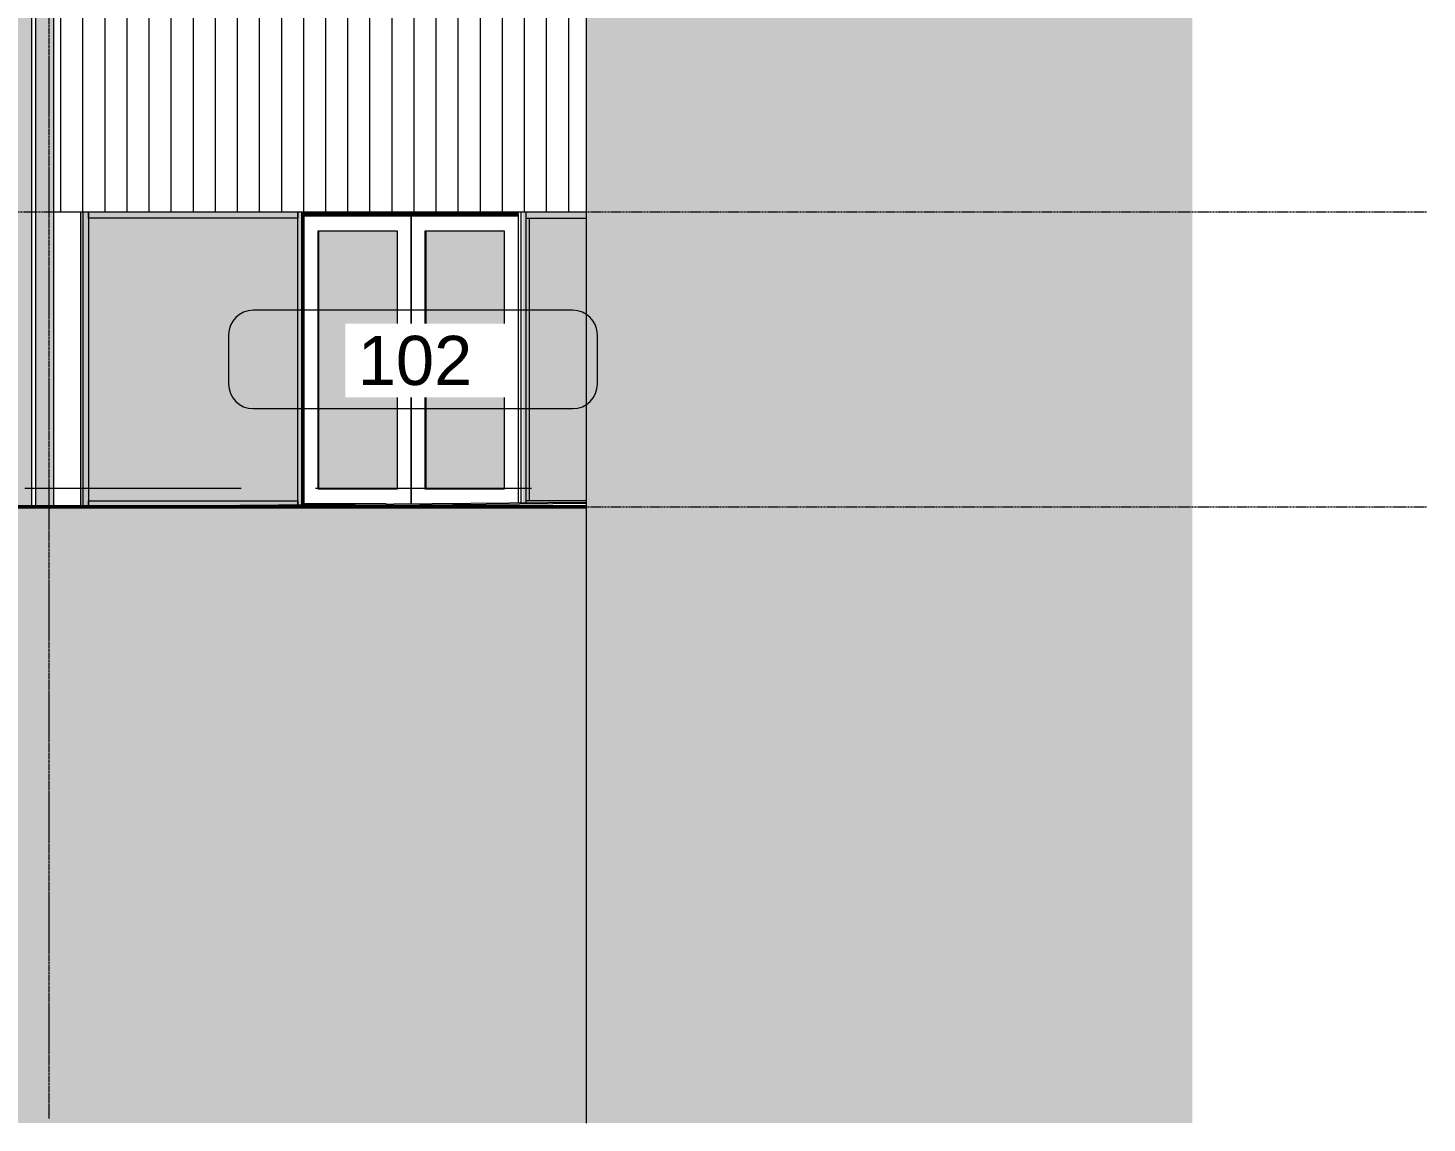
# Model space of a CAD drawing. Header units: millimetres. Extents: x -2361666 to -2009843, y -375 to 29863.
# Drawn here: x -2152843 to -2141460, y 188 to 9097 of the extents above; entities that cross this region are included whole.
import ezdxf

# ---------------------------------------------------------------- set-up
doc = ezdxf.new("R2010")
doc.units = ezdxf.units.MM
doc.linetypes.add('AEC_Center', pattern=[24, 12, -4, 4, -4])
doc.linetypes.add('Grid Line', pattern=[21, 12, -3, 3, -3])
for name, color, linetype, lineweight in [('A-DETL', 90, 'Continuous', 50), ('A-DETL-GENF', 92, 'Continuous', 5), ('A-DOOR', 31, 'Continuous', 5), ('A-DOOR-FRAM', 31, 'Continuous', 5), ('A-DOOR-GLAZ', 31, 'Continuous', 5), ('A-FLOR', 192, 'Continuous', 5), ('A-FLOR-LEVL', 51, 'Continuous', 5), ('A-GLAZ-CURT', 52, 'Continuous', 5), ('A-GLAZ-CWMG', 51, 'Continuous', 5), ('A-WALL', 113, 'Continuous', 5), ('A-WALL-IDEN', 211, 'Continuous', 5), ('A-WALL-PATT', 111, 'Continuous', 5), ('P-SANR-FIXT', 6, 'Continuous', 5), ('S-GRID', 1, 'Continuous', 5)]:
    doc.layers.add(name, color=color, linetype=linetype, lineweight=lineweight)
doc.styles.add('Arial_2', font='arial.ttf', dxfattribs={"height": 400})

# ---------------------------------------------------------------- blocks, each defined once
blk = doc.blocks.new('Downpipe - L Spreader - Default-1309613-SOUTH EAST - PART A')
at = {"layer": 'P-SANR-FIXT'}
for points in [[(-913947, 9547), (-913922, 9551), (-913903, 9558), (-913880, 9573), (-913866, 9587), (-913861, 9594), (-913852, 9610), (-913852, 9634), (-913865, 9635), (-913865, 9904), (-913997, 9907), (-913996, 9578), (-913988, 9564), (-913979, 9555), (-913963, 9549), (-913956, 9548)], [(-913312, 9203), (-913293, 9205), (-913274, 9212), (-913255, 9222), (-913232, 9243), (-913226, 9250), (-913217, 9266), (-913852, 9610), (-913866, 9587), (-913882, 9572), (-913892, 9564), (-913908, 9555), (-913928, 9549), (-913956, 9548), (-913965, 9549), (-913964, 9547), (-913330, 9205)], [(-913217, 9266), (-913213, 9282), (-913217, 9303), (-913220, 9311), (-913232, 9321), (-913759, 9606), (-913822, 9607), (-913822, 9612), (-913832, 9634), (-913848, 9634), (-913848, 9626), (-913852, 9610), (-913226, 9271)], [(-913852, 9610), (-913848, 9634), (-913852, 9634), (-913852, 9626)], [(-913363, 5200), (-913217, 5200), (-913217, 9266), (-913232, 9243), (-913239, 9235), (-913262, 9218), (-913274, 9212), (-913293, 9205), (-913312, 9203), (-913330, 9205), (-913363, 9218), (-913363, 5250)], [(-913217, 5200), (-913213, 5200), (-913214, 9277), (-913217, 9266), (-913217, 5250)]]:
    blk.add_hatch(color=256, dxfattribs=at).paths.add_polyline_path(points)
for p, q in [((-913998, 9907), (-913998, 9589)), ((-913862, 9663), (-913869, 9666)), ((-913848, 9630), (-913848, 9634)), ((-913234, 9322), (-913757, 9606)), ((-913976, 9554), (-913342, 9210)), ((-913363, 9221), (-913363, 5200)), ((-913213, 5200), (-913213, 9286))]:
    blk.add_line(p, q, dxfattribs=at)
for points, knots in [([(-913852, 9610), (-913853, 9607), (-913855, 9602), (-913860, 9594), (-913866, 9586), (-913872, 9580), (-913877, 9575), (-913883, 9570), (-913890, 9565), (-913899, 9560), (-913908, 9555), (-913918, 9552), (-913931, 9548), (-913947, 9546), (-913965, 9548), (-913977, 9554), (-913985, 9560), (-913990, 9565), (-913993, 9570), (-913995, 9575), (-913997, 9580), (-913998, 9586), (-913998, 9591), (-913998, 9594)], [0, 0, 0, 0, 0.0416667, 0.0833333, 0.125, 0.1666667, 0.1875, 0.2083333, 0.25, 0.2916667, 0.3333333, 0.375, 0.4166667, 0.5, 0.5833333, 0.6666667, 0.7083333, 0.75, 0.7916667, 0.8125, 0.8333333, 0.875, 0.9166667, 0.9166667, 0.9166667, 0.9166667]), ([(-913848, 9630), (-913848, 9629), (-913848, 9625), (-913849, 9618), (-913851, 9613), (-913852, 9610)], [0.8944422, 0.8944422, 0.8944422, 0.8944422, 0.9166667, 0.9583333, 1, 1, 1, 1]), ([(-913217, 9266), (-913218, 9263), (-913221, 9258), (-913225, 9250), (-913232, 9242), (-913237, 9236), (-913242, 9231), (-913248, 9227), (-913255, 9221), (-913264, 9216), (-913273, 9211), (-913283, 9208), (-913296, 9204), (-913313, 9202), (-913330, 9205), (-913340, 9209), (-913344, 9212)], [0, 0, 0, 0, 0.0416667, 0.0833333, 0.125, 0.1666667, 0.1875, 0.2083333, 0.25, 0.2916667, 0.3333333, 0.375, 0.4166667, 0.5, 0.5833333, 0.6666667, 0.6666667, 0.6666667, 0.6666667]), ([(-913234, 9322), (-913233, 9322), (-913230, 9320), (-913225, 9316), (-913220, 9311), (-913217, 9305), (-913215, 9301), (-913214, 9296), (-913213, 9290), (-913213, 9282), (-913214, 9274), (-913216, 9269), (-913217, 9266)], [0.6486765, 0.6486765, 0.6486765, 0.6486765, 0.6666667, 0.7083333, 0.75, 0.7916667, 0.8125, 0.8333333, 0.875, 0.9166667, 0.9583333, 1, 1, 1, 1])]:
    blk.add_open_spline(points, degree=3, knots=knots, dxfattribs=at)
blk = doc.blocks.new('X_Door-Panel-Hinge-Standard - Standard-V189-SOUTH EAST - PART A')
at = {"layer": 'A-DOOR-GLAZ'}
blk.add_hatch(color=256, dxfattribs=at).paths.add_polyline_path([(-910186, 5345), (-909548, 5345), (-909548, 7445), (-910186, 7445), (-910186, 6207), (-910152, 6206), (-910152, 6193), (-910165, 6193), (-910186, 6193), (-910186, 5350)])
at = {"layer": 'A-DOOR'}
for p, q in [((-910305, 5227), (-910305, 7565)), ((-909435, 7565), (-910305, 7565)), ((-909435, 7565), (-909435, 5235)), ((-910191, 7445), (-909548, 7445)), ((-910191, 6208), (-910191, 7445)), ((-909548, 7445), (-909548, 5345)), ((-910191, 6194), (-910191, 6206)), ((-910191, 5345), (-910191, 6192)), ((-909548, 5345), (-910191, 5345))]:
    blk.add_line(p, q, dxfattribs=at)
at = {"layer": 'A-DOOR-GLAZ'}
for p, q in [((-910186, 7445), (-910186, 6207)), ((-910186, 6193), (-910186, 5345))]:
    blk.add_line(p, q, dxfattribs=at)
blk = doc.blocks.new('X_Door-Panel-Hinge-Standard - Standard-V190-SOUTH EAST - PART A')
at = {"layer": 'A-DOOR-GLAZ'}
h = blk.add_hatch(color=256, dxfattribs=at)
h.paths.add_polyline_path([(-910454, 6193), (-910455, 6200), (-910455, 6205), (-910460, 6200), (-910454, 6194)])
h.paths.add_polyline_path([(-911034, 5345), (-910420, 5345), (-910420, 6192), (-910470, 6194), (-910473, 6202), (-910470, 6206), (-910465, 6206), (-910453, 6208), (-910420, 6208), (-910420, 7445), (-911058, 7445), (-911058, 5345)])
h.paths.add_polyline_path([(-910473, 6193), (-910478, 6200), (-910474, 6202), (-910474, 6198), (-910473, 6194)])
at = {"layer": 'A-DOOR'}
for p, q in [((-911176, 5225), (-911176, 7565)), ((-910307, 7565), (-911176, 7565)), ((-910307, 7565), (-910307, 5227)), ((-911063, 5345), (-911063, 7445)), ((-911063, 7445), (-910420, 7445)), ((-910420, 7445), (-910420, 6207)), ((-910420, 6192), (-910420, 5345)), ((-910420, 5345), (-911063, 5345)), ((-910508, 5225), (-911176, 5225))]:
    blk.add_line(p, q, dxfattribs=at)
at = {"layer": 'A-DOOR-GLAZ'}
blk.add_line((-911058, 5345), (-911058, 7445), dxfattribs=at)
blk = doc.blocks.new('X_Door-Frame-Wood - Standard-2885437-SOUTH EAST - PART A')
at = {"layer": 'A-DOOR-FRAM'}
for p, q in [((-911197, 7600), (-911197, 5219)), ((-911178, 5219), (-911178, 7580)), ((-911178, 7580), (-909433, 7580)), ((-911164, 7580), (-911164, 7565)), ((-909433, 5235), (-909433, 7580)), ((-909414, 7600), (-909414, 5235)), ((-911164, 5225), (-911164, 5219)), ((-911140, 5219), (-911140, 5225)), ((-911121, 5225), (-911121, 5219))]:
    blk.add_line(p, q, dxfattribs=at)
blk = doc.blocks.new('X_Door-Handle-Lockwood 4800 Series Lever - Standard-V191-SOUTH EAST - PART A')
at = {"layer": 'A-DOOR'}
h = blk.add_hatch(color=256, dxfattribs=at)
h.paths.add_polyline_path([(-910374, 6150), (-910355, 6151), (-910357, 6310), (-910362, 6283), (-910367, 6281), (-910374, 6284), (-910378, 6291), (-910376, 6206), (-910374, 6207), (-910367, 6210), (-910360, 6207), (-910358, 6200), (-910360, 6193), (-910367, 6190), (-910374, 6193), (-910377, 6194), (-910379, 6193), (-910378, 6150), (-910375, 6150)])
h.paths.add_polyline_path([(-910358, 6306), (-910356, 6335), (-910379, 6334), (-910375, 6309), (-910367, 6313), (-910360, 6310), (-910359, 6308)])
for points in [[(-910368, 6281), (-910362, 6284), (-910359, 6291), (-910360, 6308), (-910372, 6312), (-910377, 6305), (-910377, 6288), (-910369, 6281), (-910369, 6281)], [(-910351, 6151), (-910351, 6334), (-910355, 6334), (-910355, 6151)], [(-910420, 6200), (-910407, 6202), (-910407, 6208), (-910454, 6206), (-910455, 6200), (-910423, 6200)], [(-910453, 6192), (-910406, 6194), (-910407, 6200), (-910455, 6198), (-910454, 6193)]]:
    blk.add_hatch(color=256, dxfattribs=at).paths.add_polyline_path(points)
h = blk.add_hatch(color=256, dxfattribs=at)
h.paths.add_polyline_path([(-910474, 6200), (-910474, 6205), (-910478, 6200)])
h.paths.add_polyline_path([(-910470, 6200), (-910458, 6202), (-910455, 6207), (-910470, 6206), (-910473, 6200)])
h = blk.add_hatch(color=256, dxfattribs=at)
h.paths.add_polyline_path([(-910474, 6200), (-910477, 6198), (-910474, 6198)])
h.paths.add_polyline_path([(-910461, 6193), (-910455, 6195), (-910461, 6200), (-910473, 6198), (-910470, 6194), (-910465, 6194)])
h = blk.add_hatch(color=256, dxfattribs=at)
h.paths.add_polyline_path([(-910367, 6200), (-910366, 6200), (-910367, 6207), (-910370, 6207), (-910367, 6200)])
h.paths.add_polyline_path([(-910384, 6200), (-910373, 6200), (-910374, 6206), (-910399, 6208), (-910405, 6206), (-910399, 6200), (-910389, 6200)])
h = blk.add_hatch(color=256, dxfattribs=at)
h.paths.add_polyline_path([(-910394, 6192), (-910372, 6194), (-910374, 6200), (-910402, 6198), (-910404, 6193), (-910395, 6192)])
h.paths.add_polyline_path([(-910370, 6193), (-910366, 6193), (-910367, 6200), (-910369, 6200), (-910370, 6197)])
for p, q in [((-910379, 6334), (-910379, 6206)), ((-910356, 6335), (-910378, 6335)), ((-910378, 6303), (-910378, 6291)), ((-910363, 6313), (-910368, 6313)), ((-910368, 6281), (-910363, 6281)), ((-910359, 6291), (-910359, 6303)), ((-910358, 6303), (-910358, 6291)), ((-910352, 6335), (-910356, 6335)), ((-910356, 6335), (-910352, 6335)), ((-910355, 6151), (-910355, 6334)), ((-910351, 6334), (-910351, 6151)), ((-910467, 6208), (-910469, 6208)), ((-910469, 6192), (-910467, 6192)), ((-910404, 6208), (-910453, 6208)), ((-910453, 6192), (-910404, 6192)), ((-910379, 6194), (-910379, 6151)), ((-910378, 6150), (-910356, 6150)), ((-910363, 6208), (-910370, 6208)), ((-910370, 6192), (-910363, 6192)), ((-910356, 6150), (-910352, 6150)), ((-910352, 6150), (-910356, 6150))]:
    blk.add_line(p, q, dxfattribs=at)
at = {"layer": 'A-DOOR', "flags": 128}
for points in [[(-910479, 6200), (-910479, 6200), (-910479, 6201), (-910479, 6201), (-910479, 6201), (-910479, 6202), (-910479, 6202), (-910478, 6202), (-910478, 6203), (-910478, 6203), (-910478, 6203), (-910478, 6203), (-910478, 6204), (-910478, 6204), (-910478, 6204), (-910477, 6205), (-910477, 6205), (-910477, 6205), (-910477, 6205), (-910477, 6206), (-910476, 6206), (-910476, 6206), (-910476, 6206), (-910476, 6206), (-910475, 6207), (-910475, 6207), (-910475, 6207), (-910475, 6207), (-910474, 6207), (-910474, 6207), (-910474, 6207), (-910473, 6208), (-910473, 6208), (-910473, 6208), (-910472, 6208), (-910472, 6208), (-910472, 6208), (-910471, 6208), (-910471, 6208), (-910471, 6208), (-910471, 6208)], [(-910471, 6192), (-910471, 6192), (-910471, 6192), (-910472, 6192), (-910472, 6192), (-910472, 6192), (-910473, 6192), (-910473, 6192), (-910473, 6192), (-910474, 6193), (-910474, 6193), (-910474, 6193), (-910474, 6193), (-910475, 6193), (-910475, 6193), (-910475, 6193), (-910476, 6194), (-910476, 6194), (-910476, 6194), (-910476, 6194), (-910477, 6194), (-910477, 6195), (-910477, 6195), (-910477, 6195), (-910477, 6195), (-910477, 6196), (-910478, 6196), (-910478, 6196), (-910478, 6197), (-910478, 6197), (-910478, 6197), (-910478, 6197), (-910478, 6198), (-910479, 6198), (-910479, 6198), (-910479, 6199), (-910479, 6199), (-910479, 6199), (-910479, 6200), (-910479, 6200), (-910479, 6200)], [(-910471, 6208), (-910471, 6208), (-910471, 6208), (-910471, 6208), (-910470, 6208), (-910470, 6208), (-910470, 6208), (-910470, 6208), (-910469, 6208), (-910469, 6208)], [(-910453, 6208), (-910454, 6208), (-910455, 6208), (-910456, 6208), (-910457, 6208), (-910457, 6208), (-910458, 6208), (-910459, 6208), (-910460, 6208), (-910461, 6208), (-910462, 6208), (-910463, 6208), (-910463, 6208), (-910464, 6208), (-910465, 6208), (-910465, 6208), (-910466, 6208), (-910467, 6208), (-910467, 6208), (-910468, 6208), (-910468, 6208), (-910469, 6208), (-910469, 6208), (-910469, 6208), (-910470, 6208), (-910470, 6208), (-910470, 6208), (-910470, 6208), (-910471, 6208), (-910471, 6208), (-910471, 6208), (-910471, 6208)], [(-910471, 6192), (-910471, 6192), (-910471, 6192), (-910471, 6192), (-910470, 6192), (-910470, 6192), (-910470, 6192), (-910470, 6192), (-910469, 6192), (-910469, 6192), (-910469, 6192), (-910468, 6192), (-910468, 6192), (-910467, 6192), (-910467, 6192), (-910466, 6192), (-910465, 6192), (-910465, 6192), (-910464, 6192), (-910463, 6192), (-910463, 6192), (-910462, 6192), (-910461, 6192), (-910460, 6192), (-910459, 6192), (-910458, 6192), (-910457, 6192), (-910456, 6192), (-910456, 6192), (-910455, 6192), (-910454, 6192), (-910453, 6192)], [(-910469, 6192), (-910470, 6192), (-910470, 6192), (-910470, 6192), (-910470, 6192), (-910471, 6192), (-910471, 6192), (-910471, 6192), (-910471, 6192)], [(-910370, 6208), (-910370, 6208), (-910371, 6208), (-910371, 6208), (-910372, 6208), (-910372, 6208), (-910373, 6208), (-910373, 6208), (-910374, 6208), (-910375, 6208), (-910375, 6208), (-910376, 6208), (-910377, 6208), (-910378, 6208), (-910379, 6208), (-910379, 6208), (-910380, 6208), (-910381, 6208), (-910382, 6208), (-910383, 6208), (-910384, 6208), (-910385, 6208), (-910386, 6208), (-910387, 6208), (-910388, 6208), (-910389, 6208), (-910390, 6208), (-910391, 6208), (-910392, 6208), (-910393, 6208), (-910394, 6208), (-910396, 6208), (-910397, 6208), (-910398, 6208), (-910399, 6208), (-910400, 6208), (-910401, 6208), (-910402, 6208), (-910403, 6208), (-910404, 6208), (-910404, 6208)], [(-910404, 6192), (-910403, 6192), (-910402, 6192), (-910401, 6192), (-910400, 6192), (-910399, 6192), (-910398, 6192), (-910397, 6192), (-910396, 6192), (-910395, 6192), (-910394, 6192), (-910393, 6192), (-910392, 6192), (-910390, 6192), (-910389, 6192), (-910388, 6192), (-910387, 6192), (-910386, 6192), (-910385, 6192), (-910384, 6192), (-910383, 6192), (-910382, 6192), (-910381, 6192), (-910381, 6192), (-910380, 6192), (-910379, 6192), (-910378, 6192), (-910377, 6192), (-910376, 6192), (-910376, 6192), (-910375, 6192), (-910374, 6192), (-910374, 6192), (-910373, 6192), (-910372, 6192), (-910372, 6192), (-910371, 6192), (-910371, 6192), (-910370, 6192), (-910370, 6192), (-910370, 6192)]]:
    blk.add_lwpolyline(points, dxfattribs=at)
at = {"layer": 'A-DOOR'}
for centre, major_axis, start_param, end_param in [((-910378, 6334), (0, 1), 0, 1.570796), ((-910368, 6303), (0, 10), 4.712389, 7.853982), ((-910368, 6291), (0, 10), 1.570796, 4.712389), ((-910367, 6303), (0, 10), 4.712389, 6.544985), ((-910363, 6303), (0, 10), 0.261799, 0.523599), ((-910363, 6303), (0, 10), 0.261799, 0.523599), ((-910367, 6291), (0, 10), 3.141593, 3.403392), ((-910367, 6291), (0, 10), 3.665191, 4.712389), ((-910356, 6334), (0, 1), 4.712389, 6.283185), ((-910352, 6334), (0, 1), 4.712389, 6.283185), ((-910467, 6200), (0, 8), 5.759587, 7.330383), ((-910467, 6200), (0, 8), 2.094395, 3.665191), ((-910378, 6151), (0, 1), 1.570796, 3.141593), ((-910367, 6200), (0, 10), 4.712389, 7.068583), ((-910367, 6200), (0, 10), 2.356194, 4.712389), ((-910363, 6200), (0, 10), 0.261799, 1.047198), ((-910363, 6200), (0, 10), 2.094395, 2.879793), ((-910363, 6200), (0, 8), 1.047198, 1.570796), ((-910363, 6200), (0, 8), 1.570796, 2.094395), ((-910363, 6200), (0, 8), 0, 0.523599), ((-910363, 6200), (0, 8), 2.617994, 3.141593), ((-910356, 6151), (0, 1), 3.141593, 4.712389), ((-910352, 6151), (0, 1), 3.141593, 4.712389)]:
    blk.add_ellipse(centre, major_axis=major_axis, ratio=0.945516, start_param=start_param, end_param=end_param, dxfattribs=at)
blk = doc.blocks.new('X_Door-Handle-Lockwood 4800 Series Lever - Standard-V192-SOUTH EAST - PART A')
at = {"layer": 'A-DOOR'}
h = blk.add_hatch(color=256, dxfattribs=at)
h.paths.add_polyline_path([(-910254, 6150), (-910239, 6151), (-910241, 6193), (-910259, 6193), (-910263, 6200), (-910256, 6209), (-910249, 6210), (-910239, 6208), (-910242, 6310), (-910246, 6283), (-910252, 6281), (-910259, 6284), (-910262, 6291), (-910261, 6150), (-910256, 6150)])
h.paths.add_polyline_path([(-910239, 6193), (-910241, 6205), (-910243, 6203), (-910240, 6193)])
h.paths.add_polyline_path([(-910243, 6306), (-910240, 6335), (-910264, 6334), (-910259, 6309), (-910254, 6313), (-910247, 6312), (-910243, 6308)])
for points in [[(-910253, 6281), (-910247, 6284), (-910243, 6291), (-910245, 6308), (-910253, 6312), (-910261, 6306), (-910262, 6303), (-910261, 6289), (-910256, 6282), (-910254, 6281)], [(-910243, 6291), (-910242, 6291), (-910243, 6291)], [(-910261, 6200), (-910244, 6202), (-910241, 6207), (-910256, 6207), (-910261, 6204), (-910263, 6200)], [(-910248, 6192), (-910241, 6195), (-910248, 6200), (-910263, 6200), (-910256, 6193), (-910249, 6192)], [(-910241, 6200), (-910192, 6202), (-910192, 6208), (-910240, 6206), (-910240, 6202)], [(-910190, 6192), (-910192, 6198), (-910192, 6200), (-910240, 6198), (-910239, 6192), (-910191, 6192)], [(-910159, 6192), (-910152, 6193), (-910151, 6200), (-910186, 6200), (-910191, 6193), (-910165, 6193)], [(-910179, 6200), (-910151, 6200), (-910152, 6207), (-910165, 6207), (-910186, 6207), (-910190, 6206), (-910186, 6200), (-910180, 6200)]]:
    blk.add_hatch(color=256, dxfattribs=at).paths.add_polyline_path(points)
h = blk.add_hatch(color=256, dxfattribs=at)
h.paths.add_polyline_path([(-910236, 6151), (-910236, 6192), (-910239, 6191), (-910238, 6151)])
h.paths.add_polyline_path([(-910239, 6207), (-910236, 6215), (-910236, 6334), (-910239, 6334), (-910239, 6207)])
for p, q in [((-910264, 6334), (-910264, 6151)), ((-910240, 6335), (-910263, 6335)), ((-910262, 6303), (-910262, 6291)), ((-910248, 6313), (-910253, 6313)), ((-910253, 6281), (-910248, 6281)), ((-910243, 6291), (-910243, 6303)), ((-910242, 6303), (-910242, 6291)), ((-910237, 6335), (-910240, 6335)), ((-910240, 6335), (-910237, 6335)), ((-910239, 6206), (-910239, 6334)), ((-910236, 6334), (-910236, 6208)), ((-910263, 6150), (-910240, 6150)), ((-910248, 6208), (-910255, 6208)), ((-910255, 6192), (-910248, 6192)), ((-910240, 6150), (-910237, 6150)), ((-910237, 6150), (-910240, 6150)), ((-910239, 6151), (-910239, 6194)), ((-910190, 6208), (-910238, 6208)), ((-910238, 6192), (-910190, 6192)), ((-910236, 6192), (-910236, 6151)), ((-910153, 6208), (-910155, 6208)), ((-910155, 6192), (-910153, 6192))]:
    blk.add_line(p, q, dxfattribs=at)
at = {"layer": 'A-DOOR', "flags": 128}
for points in [[(-910264, 6200), (-910264, 6200), (-910264, 6201), (-910264, 6201), (-910264, 6201), (-910264, 6202), (-910264, 6202), (-910264, 6202), (-910264, 6203), (-910264, 6203), (-910263, 6203), (-910263, 6203), (-910263, 6204), (-910263, 6204), (-910263, 6204), (-910263, 6205), (-910263, 6205), (-910262, 6205), (-910262, 6205), (-910262, 6206), (-910262, 6206), (-910261, 6206), (-910261, 6206), (-910261, 6206), (-910261, 6207), (-910260, 6207), (-910260, 6207), (-910260, 6207), (-910260, 6207), (-910259, 6207), (-910259, 6207), (-910259, 6208), (-910258, 6208), (-910258, 6208), (-910258, 6208), (-910257, 6208), (-910257, 6208), (-910257, 6208), (-910257, 6208), (-910256, 6208), (-910256, 6208)], [(-910256, 6192), (-910256, 6192), (-910257, 6192), (-910257, 6192), (-910257, 6192), (-910258, 6192), (-910258, 6192), (-910258, 6192), (-910259, 6192), (-910259, 6193), (-910259, 6193), (-910260, 6193), (-910260, 6193), (-910260, 6193), (-910260, 6193), (-910261, 6193), (-910261, 6194), (-910261, 6194), (-910261, 6194), (-910262, 6194), (-910262, 6194), (-910262, 6195), (-910262, 6195), (-910262, 6195), (-910263, 6195), (-910263, 6196), (-910263, 6196), (-910263, 6196), (-910263, 6197), (-910263, 6197), (-910264, 6197), (-910264, 6197), (-910264, 6198), (-910264, 6198), (-910264, 6198), (-910264, 6199), (-910264, 6199), (-910264, 6199), (-910264, 6200), (-910264, 6200), (-910264, 6200)], [(-910256, 6208), (-910256, 6208), (-910256, 6208), (-910256, 6208), (-910256, 6208), (-910256, 6208), (-910255, 6208), (-910255, 6208), (-910255, 6208), (-910255, 6208)], [(-910238, 6208), (-910239, 6208), (-910240, 6208), (-910241, 6208), (-910242, 6208), (-910243, 6208), (-910244, 6208), (-910245, 6208), (-910246, 6208), (-910246, 6208), (-910247, 6208), (-910248, 6208), (-910249, 6208), (-910249, 6208), (-910250, 6208), (-910251, 6208), (-910251, 6208), (-910252, 6208), (-910253, 6208), (-910253, 6208), (-910254, 6208), (-910254, 6208), (-910254, 6208), (-910255, 6208), (-910255, 6208), (-910255, 6208), (-910256, 6208), (-910256, 6208), (-910256, 6208), (-910256, 6208), (-910256, 6208), (-910256, 6208)], [(-910256, 6192), (-910256, 6192), (-910256, 6192), (-910256, 6192), (-910256, 6192), (-910256, 6192), (-910255, 6192), (-910255, 6192), (-910255, 6192), (-910254, 6192), (-910254, 6192), (-910254, 6192), (-910253, 6192), (-910253, 6192), (-910252, 6192), (-910251, 6192), (-910251, 6192), (-910250, 6192), (-910249, 6192), (-910249, 6192), (-910248, 6192), (-910247, 6192), (-910246, 6192), (-910245, 6192), (-910245, 6192), (-910244, 6192), (-910243, 6192), (-910242, 6192), (-910241, 6192), (-910240, 6192), (-910239, 6192), (-910238, 6192)], [(-910255, 6192), (-910255, 6192), (-910255, 6192), (-910256, 6192), (-910256, 6192), (-910256, 6192), (-910256, 6192), (-910256, 6192), (-910256, 6192)], [(-910155, 6208), (-910156, 6208), (-910156, 6208), (-910157, 6208), (-910157, 6208), (-910158, 6208), (-910158, 6208), (-910159, 6208), (-910159, 6208), (-910160, 6208), (-910161, 6208), (-910162, 6208), (-910162, 6208), (-910163, 6208), (-910164, 6208), (-910165, 6208), (-910166, 6208), (-910167, 6208), (-910168, 6208), (-910168, 6208), (-910169, 6208), (-910170, 6208), (-910171, 6208), (-910172, 6208), (-910173, 6208), (-910175, 6208), (-910176, 6208), (-910177, 6208), (-910178, 6208), (-910179, 6208), (-910180, 6208), (-910181, 6208), (-910182, 6208), (-910183, 6208), (-910184, 6208), (-910185, 6208), (-910186, 6208), (-910187, 6208), (-910188, 6208), (-910189, 6208), (-910190, 6208)], [(-910190, 6192), (-910189, 6192), (-910188, 6192), (-910187, 6192), (-910186, 6192), (-910184, 6192), (-910183, 6192), (-910182, 6192), (-910181, 6192), (-910180, 6192), (-910179, 6192), (-910178, 6192), (-910177, 6192), (-910176, 6192), (-910175, 6192), (-910174, 6192), (-910173, 6192), (-910172, 6192), (-910171, 6192), (-910170, 6192), (-910169, 6192), (-910168, 6192), (-910167, 6192), (-910166, 6192), (-910165, 6192), (-910164, 6192), (-910163, 6192), (-910163, 6192), (-910162, 6192), (-910161, 6192), (-910160, 6192), (-910160, 6192), (-910159, 6192), (-910158, 6192), (-910158, 6192), (-910157, 6192), (-910157, 6192), (-910156, 6192), (-910156, 6192), (-910155, 6192), (-910155, 6192)]]:
    blk.add_lwpolyline(points, dxfattribs=at)
at = {"layer": 'A-DOOR'}
for centre, major_axis, start_param, end_param in [((-910263, 6334), (0, 1), 0, 1.570796), ((-910253, 6303), (0, 10), 4.712389, 7.853982), ((-910253, 6291), (0, 10), 1.570796, 4.712389), ((-910252, 6303), (0, 10), 4.712389, 7.068583), ((-910252, 6291), (0, 10), 3.141593, 3.403392), ((-910252, 6291), (0, 10), 3.665191, 4.712389), ((-910240, 6334), (0, 1), 4.712389, 6.283185), ((-910237, 6334), (0, 1), 4.712389, 6.283185), ((-910263, 6151), (0, 1), 1.570796, 3.141593), ((-910252, 6200), (0, 10), 5.759587, 7.068583), ((-910252, 6200), (0, 10), 2.356194, 3.665191), ((-910248, 6200), (0, 10), 0.261799, 0.785398), ((-910248, 6200), (0, 10), 2.356194, 2.879793), ((-910252, 6200), (0, 10), 4.712389, 4.974188), ((-910252, 6200), (0, 10), 4.45059, 4.712389), ((-910240, 6151), (0, 1), 3.141593, 4.712389), ((-910237, 6151), (0, 1), 3.141593, 4.712389), ((-910153, 6200), (0, 8), 4.712389, 6.544985), ((-910153, 6200), (0, 8), 2.879793, 4.712389)]:
    blk.add_ellipse(centre, major_axis=major_axis, ratio=0.945516, start_param=start_param, end_param=end_param, dxfattribs=at)
blk = doc.blocks.new('System Panel - Glazed-1459856-SOUTH EAST - PART A')
at = {"layer": 'A-GLAZ-CURT'}
blk.add_hatch(color=256, dxfattribs=at).paths.add_polyline_path([(-912743, 5250), (-911228, 5250), (-911228, 7550), (-912930, 7550), (-912930, 5250)])
blk.add_line((-912930, 7550), (-912930, 5250), dxfattribs=at)
blk = doc.blocks.new('Rectangular Mullion - 50x100mm-1459854-SOUTH EAST - PART A')
at = {"layer": 'A-GLAZ-CWMG'}
blk.add_hatch(color=256, dxfattribs=at).paths.add_polyline_path([(-912743, 7550), (-911228, 7550), (-911228, 7600), (-912930, 7600), (-912930, 7550)])
for p, q in [((-912930, 7550), (-912930, 7600)), ((-911228, 7550), (-912930, 7550)), ((-911228, 7600), (-911228, 7550))]:
    blk.add_line(p, q, dxfattribs=at)
blk = doc.blocks.new('Rectangular Mullion - 50x100mm-1459855-SOUTH EAST - PART A')
at = {"layer": 'A-GLAZ-CWMG'}
blk.add_hatch(color=256, dxfattribs=at).paths.add_polyline_path([(-912930, 5203), (-911228, 5218), (-911228, 5250), (-912930, 5250)])
for p, q in [((-912930, 5203), (-912930, 5250)), ((-912930, 5250), (-911228, 5250)), ((-911228, 5250), (-911228, 5218))]:
    blk.add_line(p, q, dxfattribs=at)
blk = doc.blocks.new('Rectangular Mullion - 50x100mm-V193-SOUTH EAST - PART A')
at = {"layer": 'A-GLAZ-CWMG'}
for points in [[(-912977, 5203), (-912930, 5203), (-912930, 7600), (-912977, 7600), (-912977, 5250)], [(-912930, 5250), (-912930, 5250), (-912930, 5300)]]:
    blk.add_hatch(color=256, dxfattribs=at).paths.add_polyline_path(points)
for p, q in [((-912977, 7600), (-912977, 5203)), ((-912930, 7600), (-912930, 5203))]:
    blk.add_line(p, q, dxfattribs=at)
blk = doc.blocks.new('Rectangular Mullion - 50x100mm-V194-SOUTH EAST - PART A')
at = {"layer": 'A-GLAZ-CWMG'}
blk.add_hatch(color=256, dxfattribs=at).paths.add_polyline_path([(-911228, 5218), (-911197, 5219), (-911197, 7600), (-911228, 7600), (-911228, 5250)])
blk.add_line((-911228, 5218), (-911228, 7600), dxfattribs=at)
blk = doc.blocks.new('System Panel - Glazed-V195-SOUTH EAST - PART A')
at = {"layer": 'A-GLAZ-CURT'}
blk.add_hatch(color=256, dxfattribs=at).paths.add_polyline_path([(-908882, 5250), (-908882, 7550), (-909345, 7550), (-909345, 5250), (-909080, 5250)])
blk.add_line((-909345, 7550), (-909345, 5250), dxfattribs=at)
blk = doc.blocks.new('Rectangular Mullion - 50x100mm-V196-SOUTH EAST - PART A')
at = {"layer": 'A-GLAZ-CWMG'}
blk.add_hatch(color=256, dxfattribs=at).paths.add_polyline_path([(-909366, 7550), (-908882, 7550), (-908882, 7600), (-909369, 7600), (-909369, 7550)])
for q in [(-909369, 7600), (-908882, 7550)]:
    blk.add_line((-909369, 7550), q, dxfattribs=at)
blk = doc.blocks.new('Rectangular Mullion - 50x100mm-V197-SOUTH EAST - PART A')
at = {"layer": 'A-GLAZ-CWMG'}
blk.add_hatch(color=256, dxfattribs=at).paths.add_polyline_path([(-909369, 5235), (-908882, 5240), (-908882, 5250), (-909369, 5250)])
for p in [(-909369, 5235), (-908882, 5250)]:
    blk.add_line(p, (-909369, 5250), dxfattribs=at)
blk = doc.blocks.new('Rectangular Mullion - 50x100mm-V198-SOUTH EAST - PART A')
at = {"layer": 'A-GLAZ-CWMG'}
for points in [[(-909398, 5235), (-909369, 5235), (-909369, 7600), (-909398, 7600), (-909398, 5250)], [(-909369, 5250), (-909345, 5250), (-909345, 7550), (-909369, 7550), (-909369, 5253)]]:
    blk.add_hatch(color=256, dxfattribs=at).paths.add_polyline_path(points)
blk.add_line((-909369, 5235), (-909369, 7600), dxfattribs=at)
blk = doc.blocks.new('Downpipe - L Spreader - Default-V200-SOUTH EAST - PART A')
at = {"layer": 'P-SANR-FIXT'}
for points in [[(-914127, 9547), (-914108, 9549), (-914088, 9555), (-914069, 9565), (-914046, 9587), (-914040, 9594), (-914031, 9610), (-914032, 9637), (-914045, 9638), (-914045, 9907), (-914177, 9910), (-914176, 9578), (-914170, 9565), (-914159, 9555), (-914144, 9549)], [(-913492, 9203), (-913473, 9205), (-913453, 9212), (-913435, 9222), (-913418, 9235), (-913410, 9247), (-913979, 9555), (-913991, 9567), (-913996, 9578), (-913998, 9591), (-914031, 9610), (-914046, 9587), (-914053, 9578), (-914069, 9565), (-914088, 9555), (-914108, 9549), (-914127, 9547), (-914144, 9549), (-914143, 9547), (-913509, 9205)], [(-913997, 9591), (-913999, 9610), (-914002, 9612), (-914002, 9612), (-914014, 9637), (-914028, 9637), (-914028, 9626), (-914031, 9610), (-913998, 9591)], [(-914031, 9610), (-914028, 9626), (-914029, 9637), (-914031, 9637), (-914031, 9610)], [(-913476, 5200), (-913397, 5200), (-913397, 9240), (-913408, 9246), (-913418, 9235), (-913442, 9218), (-913453, 9212), (-913476, 9205), (-913492, 9203), (-913509, 9205), (-913542, 9218), (-913541, 5200), (-913492, 5200)], [(-913397, 5200), (-913393, 5200), (-913393, 9238), (-913397, 9240), (-913397, 5250)]]:
    blk.add_hatch(color=256, dxfattribs=at).paths.add_polyline_path(points)
for p, q in [((-914177, 9910), (-914177, 9589)), ((-914042, 9663), (-914049, 9666)), ((-914027, 9630), (-914027, 9637)), ((-914156, 9554), (-913521, 9210)), ((-913542, 9221), (-913542, 5200)), ((-913392, 5200), (-913392, 9238))]:
    blk.add_line(p, q, dxfattribs=at)
for points, knots in [([(-914031, 9610), (-914033, 9607), (-914035, 9602), (-914040, 9594), (-914046, 9586), (-914052, 9580), (-914057, 9575), (-914062, 9570), (-914069, 9565), (-914078, 9560), (-914088, 9555), (-914098, 9552), (-914111, 9548), (-914127, 9546), (-914145, 9548), (-914157, 9554), (-914165, 9560), (-914170, 9565), (-914173, 9570), (-914175, 9575), (-914176, 9580), (-914177, 9586), (-914177, 9591), (-914177, 9594)], [0, 0, 0, 0, 0.0416667, 0.0833333, 0.125, 0.1666667, 0.1875, 0.2083333, 0.25, 0.2916667, 0.3333333, 0.375, 0.4166667, 0.5, 0.5833333, 0.6666667, 0.7083333, 0.75, 0.7916667, 0.8125, 0.8333333, 0.875, 0.9166667, 0.9166667, 0.9166667, 0.9166667]), ([(-914027, 9630), (-914027, 9629), (-914028, 9625), (-914029, 9618), (-914030, 9613), (-914031, 9610)], [0.8944422, 0.8944422, 0.8944422, 0.8944422, 0.9166667, 0.9583333, 1, 1, 1, 1]), ([(-913408, 9246), (-913409, 9245), (-913412, 9241), (-913417, 9236), (-913422, 9231), (-913427, 9227), (-913435, 9221), (-913444, 9216), (-913453, 9211), (-913463, 9208), (-913476, 9204), (-913492, 9202), (-913510, 9205), (-913520, 9209), (-913524, 9212)], [0.1030301, 0.1030301, 0.1030301, 0.1030301, 0.125, 0.1666667, 0.1875, 0.2083333, 0.25, 0.2916667, 0.3333333, 0.375, 0.4166667, 0.5, 0.5833333, 0.6666667, 0.6666667, 0.6666667, 0.6666667])]:
    blk.add_open_spline(points, degree=3, knots=knots, dxfattribs=at)
blk = doc.blocks.new('Wall Tag - Wall Tag 15W-1077267-SOUTH EAST - PART A')
at = {"layer": 'A-WALL-IDEN'}
for p, q in [((-908991.02358, 6800), (-911591.02358, 6800)), ((-911791.02358, 6600), (-911791.02358, 6200)), ((-908791.02358, 6200), (-908791.02358, 6600)), ((-911591.02358, 6000), (-908991.02358, 6000))]:
    blk.add_line(p, q, dxfattribs=at)
for centre, start, end in [((-911591.02358, 6600), 90, 180), ((-908991.02358, 6600), 360, 90), ((-911591.02358, 6200), 180, 270), ((-908991.02358, 6200), 270, 0)]:
    blk.add_arc(centre, 200, start, end, dxfattribs=at)

msp = doc.modelspace()

# ---------------------------------------------------------------- hatches: boundary and pattern name
at = {"layer": 'A-DETL-GENF'}
h = msp.add_hatch(color=7, dxfattribs=at)
h.paths.add_polyline_path([(-2148301, 188), (-2143370, 188), (-2143370, 28378), (-2148301, 28378), (-2148301, 13575), (-2149231, 13160), (-2147292, 12333), (-2148301, 11919), (-2148301, 2000)])
h.paths.add_polyline_path([(-2145324, 16936), (-2145324, 16936), (-2145080, 16936)])
msp.add_hatch(color=7, dxfattribs=at).paths.add_polyline_path([(-2268409, 188), (-2148301, 188), (-2148301, 5200), (-2229411, 5200), (-2268409, 4345), (-2268409, 1950)])
at = {"layer": 'A-WALL'}
for points in [[(-2152412, 5202), (-2152396, 5203), (-2152396, 7600), (-2152412, 7600), (-2152412, 5250)], [(-2150540, 5219), (-2149927, 5225), (-2150540, 5225)]]:
    msp.add_hatch(color=256, dxfattribs=at).paths.add_polyline_path(points)
at = {"layer": 'A-WALL-PATT'}
h = msp.add_hatch(dxfattribs=at)
h.set_pattern_fill('FP_104', color=256, style=0, pattern_type=2)
h.set_pattern_definition([(90, (-2124190.72, 7600), (-179.648, 1e-14), [])])
h.paths.add_polyline_path([(-2212406, 7600), (-2209822, 7600), (-2209822, 10212), (-2210438, 10545), (-2210449, 10555), (-2210455, 10568), (-2210457, 10610), (-2210457, 10639), (-2212406, 10674), (-2212406, 7676)])
h.paths.add_polyline_path([(-2177560, 7600), (-2172968, 7600), (-2172968, 9512), (-2173585, 9845), (-2173596, 9855), (-2173602, 9868), (-2173603, 9884), (-2173603, 9974), (-2183424, 10151), (-2183422, 10093), (-2182802, 9755), (-2182796, 9751), (-2182790, 9737), (-2182789, 9706), (-2182789, 7600), (-2178537, 7600)])
h.paths.add_polyline_path([(-2162987, 7600), (-2162988, 9412), (-2163604, 9745), (-2163615, 9755), (-2163621, 9768), (-2163622, 9794), (-2173274, 9968), (-2173273, 9944), (-2172651, 9605), (-2172646, 9601), (-2172640, 9587), (-2172639, 9556), (-2172639, 7600), (-2164861, 7600)])
h.paths.add_polyline_path([(-2148301, 7600), (-2148301, 9518), (-2153176, 9606), (-2152644, 9315), (-2152639, 9311), (-2152633, 9297), (-2152632, 9266), (-2152632, 7600), (-2149231, 7600)])
h.paths.add_polyline_path([(-2209672, 7600), (-2209642, 7600), (-2209642, 10212), (-2209672, 10228), (-2209672, 7676)])
h.paths.add_polyline_path([(-2209492, 7600), (-2201501, 7600), (-2201501, 10012), (-2202118, 10345), (-2202129, 10355), (-2202135, 10368), (-2202136, 10384), (-2202136, 10489), (-2210103, 10631), (-2209505, 10305), (-2209500, 10301), (-2209494, 10287), (-2209492, 10256), (-2209492, 7676)])
h.paths.add_polyline_path([(-2160954, 7600), (-2157913, 7600), (-2157913, 9312), (-2158530, 9645), (-2158540, 9655), (-2158547, 9668), (-2158548, 9702), (-2163185, 9786), (-2162671, 9505), (-2162663, 9496), (-2162659, 9487), (-2162658, 9456), (-2162658, 7600), (-2161931, 7600)])
h.paths.add_polyline_path([(-2157763, 7600), (-2157733, 7600), (-2157734, 9312), (-2157763, 9328), (-2157763, 7676)])
h.paths.add_polyline_path([(-2157584, 7600), (-2152961, 7600), (-2152961, 9222), (-2153578, 9555), (-2153588, 9565), (-2153595, 9578), (-2153596, 9613), (-2158127, 9695), (-2157596, 9405), (-2157591, 9401), (-2157585, 9387), (-2157584, 9356), (-2157584, 7676)])
h.paths.add_polyline_path([(-2172818, 7600), (-2172788, 7600), (-2172789, 9512), (-2172818, 9528), (-2172818, 7676)])
h.paths.add_polyline_path([(-2182939, 7600), (-2182939, 9662), (-2182969, 9678), (-2182969, 7600)])
h.paths.add_polyline_path([(-2183118, 7600), (-2183118, 9662), (-2183735, 9995), (-2183746, 10005), (-2183752, 10018), (-2183753, 10034), (-2183753, 10157), (-2192749, 10319), (-2192749, 10264), (-2192127, 9925), (-2192121, 9921), (-2192115, 9907), (-2192114, 9876), (-2192114, 7600), (-2191530, 7600), (-2191530, 8400), (-2190396, 8400), (-2190396, 7600), (-2183177, 7600)])
h.paths.add_polyline_path([(-2162838, 7600), (-2162808, 7600), (-2162808, 9412), (-2162838, 9428), (-2162838, 7676)])
h.paths.add_polyline_path([(-2192264, 7600), (-2192264, 9832), (-2192294, 9848), (-2192294, 7600)])
h.paths.add_polyline_path([(-2192443, 7600), (-2192443, 9832), (-2193060, 10165), (-2193071, 10175), (-2193077, 10188), (-2193078, 10204), (-2193078, 10326), (-2201807, 10483), (-2201807, 10444), (-2201185, 10105), (-2201179, 10101), (-2201173, 10087), (-2201172, 10056), (-2201172, 7600), (-2192458, 7600)])
h.paths.add_polyline_path([(-2152781, 7600), (-2152782, 9222), (-2152811, 9238), (-2152811, 7600)])
h.paths.add_polyline_path([(-2201352, 7600), (-2201322, 7600), (-2201322, 10012), (-2201352, 10028), (-2201352, 7676)])
h.paths.add_polyline_path([(-2173423, 9928), (-2173423, 9971), (-2173453, 9971), (-2173453, 9944), (-2173429, 9931)])
h.paths.add_polyline_path([(-2183573, 10078), (-2183573, 10154), (-2183603, 10155), (-2183603, 10094), (-2183579, 10081)])
h.paths.add_polyline_path([(-2192898, 10248), (-2192898, 10322), (-2192928, 10323), (-2192928, 10264), (-2192904, 10251)])
h.paths.add_polyline_path([(-2201956, 10428), (-2201956, 10486), (-2201986, 10486), (-2201986, 10444), (-2201962, 10431)])
h.paths.add_polyline_path([(-2210277, 10628), (-2210277, 10636), (-2210292, 10636), (-2210283, 10631)])
h = msp.add_hatch(dxfattribs=at)
h.set_pattern_fill('FP_102', color=256, style=0, pattern_type=2)
h.set_pattern_definition([(90, (-2152412.4, 5200), (-1134.62, 7e-14), []), (180, (-2152412.4, 5200), (-3e-13, -2400), [])])
h.paths.add_polyline_path([(-2155511, 5200), (-2152961, 5200), (-2152961, 7600), (-2157584, 7600), (-2157584, 5200), (-2155581, 5200)])
h.paths.add_polyline_path([(-2162987, 5200), (-2162987, 7600), (-2163097, 7600), (-2163097, 5200)])
h.paths.add_polyline_path([(-2162838, 5200), (-2162808, 5200), (-2162808, 7600), (-2162838, 7600), (-2162838, 5237)])
h.paths.add_polyline_path([(-2162658, 5200), (-2157913, 5200), (-2157913, 7600), (-2162658, 7600), (-2162658, 5253)])
h.paths.add_polyline_path([(-2157763, 5200), (-2157733, 5200), (-2157733, 7600), (-2157763, 7600), (-2157763, 5250)])
h.paths.add_polyline_path([(-2152811, 5200), (-2152781, 5200), (-2152781, 7600), (-2152811, 7600), (-2152811, 5250)])
h.paths.add_polyline_path([(-2152632, 5200), (-2152412, 5202), (-2152412, 7600), (-2152632, 7600), (-2152632, 5250)])

# ---------------------------------------------------------------- linework, layer by layer
at = {"layer": 'A-DETL', "lineweight": 15}
msp.add_line((-2148301, 11919), (-2148301, 188), dxfattribs=at)
at = {"layer": 'A-DETL', "lineweight": 5}
for p, q in [((-2151109, 5350), (-2152867, 5350)), ((-2148745, 5350), (-2150503, 5350))]:
    msp.add_line(p, q, dxfattribs=at)
at = {"layer": 'A-DETL'}
msp.add_line((-2148301, 5200), (-2229411, 5200), dxfattribs=at)
at = {"layer": 'A-FLOR'}
for p, q in [((-2152685, 5200), (-2148301, 5240)), ((-2151288, 5200), (-2148301, 5231)), ((-2148301, 5209), (-2149321, 5200))]:
    msp.add_line(p, q, dxfattribs=at)
at = {"layer": 'A-FLOR-LEVL', "linetype": 'AEC_Center'}
for p, q in [((-2278035, 7600), (-2141460, 7600)), ((-2278035, 5200), (-2141460, 5200))]:
    msp.add_line(p, q, dxfattribs=at)
at = {"layer": 'A-WALL'}
for p, q in [((-2152811, 7600), (-2152781, 7600)), ((-2152632, 7600), (-2148301, 7600)), ((-2152412, 5202), (-2152412, 7600)), ((-2150616, 7600), (-2150616, 5219)), ((-2150607, 5219), (-2150607, 7590)), ((-2150607, 7590), (-2148852, 7590)), ((-2148852, 7590), (-2148852, 7600))]:
    msp.add_line(p, q, dxfattribs=at)
at = {"layer": 'S-GRID', "linetype": 'Grid Line'}
msp.add_line((-2152670, 225), (-2152670, 26143), dxfattribs=at)

# ---------------------------------------------------------------- block references
at = {"layer": 'A-DOOR'}
for name in ['X_Door-Frame-Wood - Standard-2885437-SOUTH EAST - PART A', 'X_Door-Panel-Hinge-Standard - Standard-V190-SOUTH EAST - PART A', 'X_Door-Panel-Hinge-Standard - Standard-V189-SOUTH EAST - PART A', 'X_Door-Handle-Lockwood 4800 Series Lever - Standard-V191-SOUTH EAST - PART A', 'X_Door-Handle-Lockwood 4800 Series Lever - Standard-V192-SOUTH EAST - PART A']:
    msp.add_blockref(name, (-1239419, 0), dxfattribs=at)
at = {"layer": 'A-GLAZ-CURT'}
for name in ['System Panel - Glazed-1459856-SOUTH EAST - PART A', 'System Panel - Glazed-V195-SOUTH EAST - PART A']:
    msp.add_blockref(name, (-1239419, 0), dxfattribs=at)
at = {"layer": 'A-GLAZ-CWMG'}
for name in ['Rectangular Mullion - 50x100mm-V193-SOUTH EAST - PART A', 'Rectangular Mullion - 50x100mm-1459854-SOUTH EAST - PART A', 'Rectangular Mullion - 50x100mm-V194-SOUTH EAST - PART A', 'Rectangular Mullion - 50x100mm-V198-SOUTH EAST - PART A', 'Rectangular Mullion - 50x100mm-V196-SOUTH EAST - PART A', 'Rectangular Mullion - 50x100mm-1459855-SOUTH EAST - PART A', 'Rectangular Mullion - 50x100mm-V197-SOUTH EAST - PART A']:
    msp.add_blockref(name, (-1239419, 0), dxfattribs=at)
at = {"layer": 'A-WALL-IDEN'}
msp.add_blockref('Wall Tag - Wall Tag 15W-1077267-SOUTH EAST - PART A', (-1239419, 0), dxfattribs=at)
at = {"layer": 'P-SANR-FIXT'}
for name in ['Downpipe - L Spreader - Default-V200-SOUTH EAST - PART A', 'Downpipe - L Spreader - Default-1309613-SOUTH EAST - PART A']:
    msp.add_blockref(name, (-1239419, 0), dxfattribs=at)

# ---------------------------------------------------------------- next in the draw order: texts
at = {"layer": 'A-WALL-IDEN', "insert": (-2150160, 6592), "char_height": 400, "width": 1154.43, "attachment_point": 1, "style": 'Arial_2', "bg_fill": 3, "box_fill_scale": 1.25, "bg_fill_color": 256, "bg_fill_true_color": 13158600, "bg_fill_transparency": 0}
msp.add_mtext('102', dxfattribs=at)

doc.saveas('drawing.dxf')
